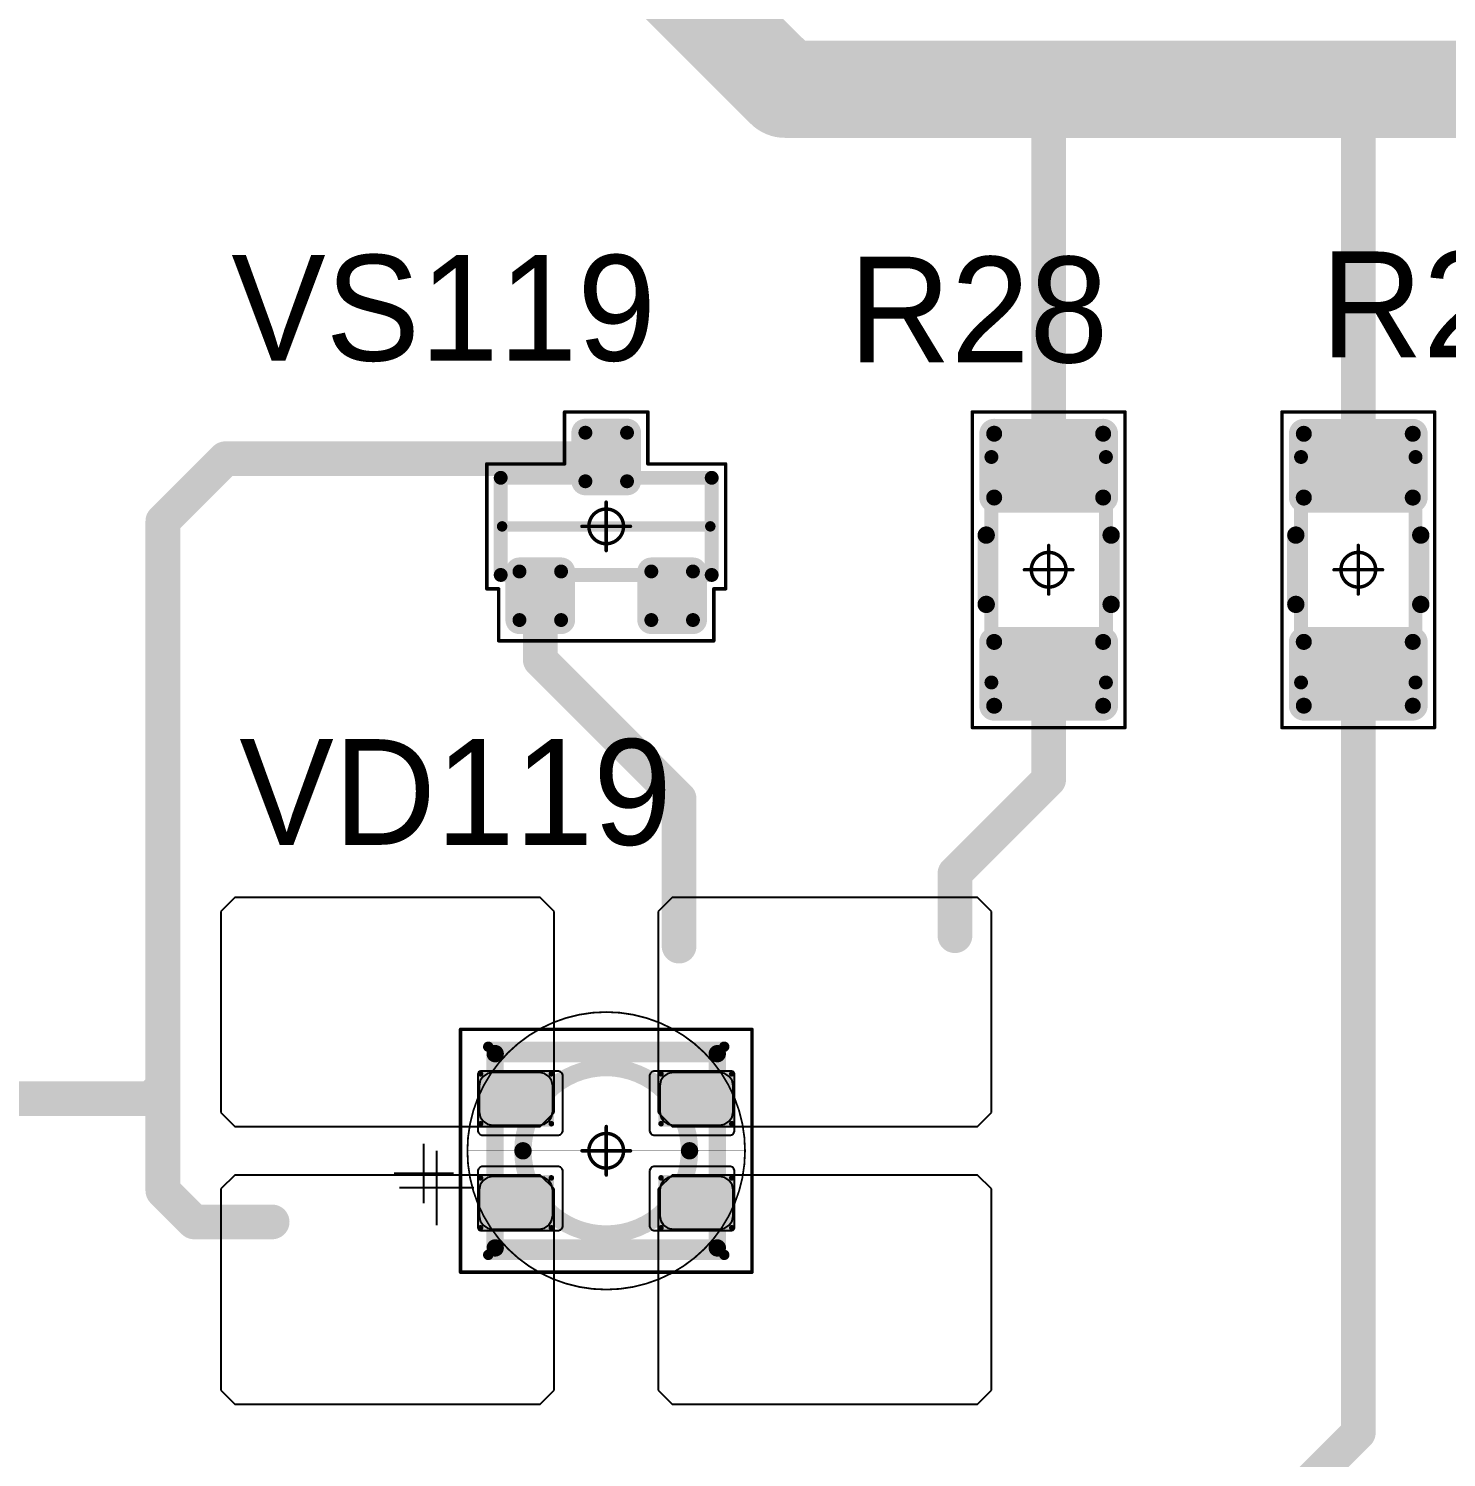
# Model space of a CAD drawing. Header units: millimetres. Extents: x 0 to 400, y 0 to 511.
# Drawn here: x 231.68 to 252.11, y 57.08 to 77.67 of the extents above; entities that cross this region are included whole.
import ezdxf

# ---------------------------------------------------------------- set-up
doc = ezdxf.new("R2010")
doc.units = ezdxf.units.MM
for name, color, linetype in [('Mechanical13', 56, 'Continuous'), ('Mechanical15', 56, 'Continuous'), ('Mechanical2', 216, 'Continuous'), ('TopLayer', 1, 'Continuous'), ('TopOverlay', 2, 'Continuous'), ('TopPaste', 8, 'Continuous'), ('TopSolder', 216, 'Continuous')]:
    doc.layers.add(name, color=color, linetype=linetype)

# ---------------------------------------------------------------- blocks, each defined once
blk = doc.blocks.new('SOT23_478')
at = {"layer": 'Mechanical13', "const_width": 0.2}
for points in [[(-0.7, 1.52), (-0.7, -1.52)], [(-0.7, 1.52), (0.7, 1.52)], [(0.7, 1.52), (0.7, -1.52)], [(-0.7, -1.52), (0.7, -1.52)]]:
    blk.add_lwpolyline(points, dxfattribs=at)
at = {"layer": 'Mechanical13', "const_width": 0.1}
for points in [[(-0.75, 1.52, 1), (-0.65, 1.52, 1)], [(-0.75, 1.52, 1), (-0.65, 1.52, 1)], [(0.65, 1.52, 1), (0.75, 1.52, 1)], [(0.65, 1.52, 1), (0.75, 1.52, 1)], [(-0.75, -1.52, 1), (-0.65, -1.52, 1)], [(-0.75, -1.52, 1), (-0.65, -1.52, 1)], [(0.65, -1.52, 1), (0.75, -1.52, 1)], [(0.65, -1.52, 1), (0.75, -1.52, 1)]]:
    blk.add_lwpolyline(points, format="xyb", close=True, dxfattribs=at)
at = {"layer": 'Mechanical15', "const_width": 0.05}
for points in [[(-0.9, 1.72), (0.9, 1.72)], [(-0.9, 1.72), (-0.9, 1.55)], [(0.9, 1.72), (0.9, 0.6)], [(-1.65, 1.55), (-0.9, 1.55)], [(-1.65, 1.55), (-1.65, -1.55)], [(0.9, 0.6), (1.65, 0.6)], [(1.65, 0.6), (1.65, -0.6)], [(0, 0.35), (0, -0.35)], [(-0.35, 0), (0.35, 0)], [(0.9, -0.6), (0.9, -1.72)], [(0.9, -0.6), (1.65, -0.6)], [(-1.65, -1.55), (-0.9, -1.55)], [(-0.9, -1.55), (-0.9, -1.72)], [(-0.9, -1.72), (0.9, -1.72)]]:
    blk.add_lwpolyline(points, dxfattribs=at)
at = {"layer": 'Mechanical15'}
for points, const_width in [([(-0.913, 1.72, 1), (-0.888, 1.72, 1)], 0.025), ([(-0.913, 1.72, 1), (-0.888, 1.72, 1)], 0.025), ([(0.888, 1.72, 1), (0.913, 1.72, 1)], 0.025), ([(0.888, 1.72, 1), (0.913, 1.72, 1)], 0.025), ([(-1.662, 1.55, 1), (-1.637, 1.55, 1)], 0.025), ([(-1.662, 1.55, 1), (-1.637, 1.55, 1)], 0.025), ([(-0.913, 1.55, 1), (-0.888, 1.55, 1)], 0.025), ([(-0.913, 1.55, 1), (-0.888, 1.55, 1)], 0.025), ([(0.888, 0.6, 1), (0.913, 0.6, 1)], 0.025), ([(0.888, 0.6, 1), (0.913, 0.6, 1)], 0.025), ([(1.637, 0.6, 1), (1.662, 0.6, 1)], 0.025), ([(1.637, 0.6, 1), (1.662, 0.6, 1)], 0.025), ([(0.25, 0, 1), (-0.25, 0, 1)], 0.05), ([(-0.012, 0.35, 1), (0.012, 0.35, 1)], 0.025), ([(-0.362, 0, 1), (-0.337, 0, 1)], 0.025), ([(-0.262, 0, 1), (-0.238, 0, 1)], 0.025), ([(0.238, 0, 1), (0.262, 0, 1)], 0.025), ([(0.337, 0, 1), (0.362, 0, 1)], 0.025), ([(-0.012, -0.35, 1), (0.012, -0.35, 1)], 0.025), ([(0.888, -0.6, 1), (0.913, -0.6, 1)], 0.025), ([(0.888, -0.6, 1), (0.913, -0.6, 1)], 0.025), ([(1.637, -0.6, 1), (1.662, -0.6, 1)], 0.025), ([(1.637, -0.6, 1), (1.662, -0.6, 1)], 0.025), ([(-1.662, -1.55, 1), (-1.637, -1.55, 1)], 0.025), ([(-1.662, -1.55, 1), (-1.637, -1.55, 1)], 0.025), ([(-0.913, -1.55, 1), (-0.888, -1.55, 1)], 0.025), ([(-0.913, -1.55, 1), (-0.888, -1.55, 1)], 0.025), ([(-0.913, -1.72, 1), (-0.888, -1.72, 1)], 0.025), ([(-0.913, -1.72, 1), (-0.888, -1.72, 1)], 0.025), ([(0.888, -1.72, 1), (0.913, -1.72, 1)], 0.025), ([(0.888, -1.72, 1), (0.913, -1.72, 1)], 0.025)]:
    blk.add_lwpolyline(points, format="xyb", close=True, dxfattribs=dict(at, const_width=const_width))
at = {"layer": 'TopLayer', "const_width": 0.1}
for points in [[(-1.4, 1.25, 1), (-1.3, 1.25, 1)], [(-0.7, 1.25, 1), (-0.6, 1.25, 1)], [(-1.4, 0.65, 1), (-1.3, 0.65, 1)], [(-0.7, 0.65, 1), (-0.6, 0.65, 1)], [(0.6, 0.3, 1), (0.7, 0.3, 1)], [(1.3, 0.3, 1), (1.4, 0.3, 1)], [(0.6, -0.3, 1), (0.7, -0.3, 1)], [(1.3, -0.3, 1), (1.4, -0.3, 1)], [(-1.4, -0.65, 1), (-1.3, -0.65, 1)], [(-0.7, -0.65, 1), (-0.6, -0.65, 1)], [(-1.4, -1.25, 1), (-1.3, -1.25, 1)], [(-0.7, -1.25, 1), (-0.6, -1.25, 1)]]:
    blk.add_lwpolyline(points, format="xyb", close=True, dxfattribs=at)
at = {"layer": 'TopLayer'}
for points in [[(-1.45, 1.25), (-1.45, 0.65), (-0.55, 1.25), (-0.55, 0.65)], [(-1.35, 1.35), (-1.35, 0.55), (-0.65, 1.35), (-0.65, 0.55)], [(0.55, 0.3), (0.55, -0.3), (1.45, 0.3), (1.45, -0.3)], [(0.65, 0.4), (0.65, -0.4), (1.35, 0.4), (1.35, -0.4)], [(-1.35, -0.55), (-1.35, -1.35), (-0.65, -0.55), (-0.65, -1.35)], [(-1.45, -0.65), (-1.45, -1.25), (-0.55, -0.65), (-0.55, -1.25)]]:
    blk.add_solid(points, dxfattribs=at)
at = {"layer": 'TopOverlay', "const_width": 0.15}
blk.add_lwpolyline([(0, 1.5), (0, -1.5)], dxfattribs=at)
at = {"layer": 'TopOverlay', "const_width": 0.075}
for points in [[(-0.038, 1.5, 1), (0.038, 1.5, 1)], [(-0.038, -1.5, 1), (0.038, -1.5, 1)]]:
    blk.add_lwpolyline(points, format="xyb", close=True, dxfattribs=at)
at = {"layer": 'TopPaste', "const_width": 0.075}
for points in [[(-1.387, 1.25, 1), (-1.313, 1.25, 1)], [(-0.687, 1.25, 1), (-0.613, 1.25, 1)], [(-1.387, 0.65, 1), (-1.313, 0.65, 1)], [(-0.687, 0.65, 1), (-0.613, 0.65, 1)], [(0.613, 0.3, 1), (0.687, 0.3, 1)], [(1.313, 0.3, 1), (1.387, 0.3, 1)], [(0.613, -0.3, 1), (0.687, -0.3, 1)], [(1.313, -0.3, 1), (1.387, -0.3, 1)], [(-1.387, -0.65, 1), (-1.313, -0.65, 1)], [(-0.687, -0.65, 1), (-0.613, -0.65, 1)], [(-1.387, -1.25, 1), (-1.313, -1.25, 1)], [(-0.687, -1.25, 1), (-0.613, -1.25, 1)]]:
    blk.add_lwpolyline(points, format="xyb", close=True, dxfattribs=at)
at = {"layer": 'TopPaste'}
for points in [[(-1.425, 1.25), (-1.425, 0.65), (-0.575, 1.25), (-0.575, 0.65)], [(-1.35, 1.325), (-1.35, 0.575), (-0.65, 1.325), (-0.65, 0.575)], [(0.575, 0.3), (0.575, -0.3), (1.425, 0.3), (1.425, -0.3)], [(0.65, 0.375), (0.65, -0.375), (1.35, 0.375), (1.35, -0.375)], [(-1.35, -0.575), (-1.35, -1.325), (-0.65, -0.575), (-0.65, -1.325)], [(-1.425, -0.65), (-1.425, -1.25), (-0.575, -0.65), (-0.575, -1.25)]]:
    blk.add_solid(points, dxfattribs=at)
at = {"layer": 'TopSolder', "const_width": 0.202}
for points in [[(-1.451, 1.25, 1), (-1.249, 1.25, 1)], [(-0.751, 1.25, 1), (-0.549, 1.25, 1)], [(-1.451, 0.65, 1), (-1.249, 0.65, 1)], [(-0.751, 0.65, 1), (-0.549, 0.65, 1)], [(0.549, 0.3, 1), (0.751, 0.3, 1)], [(1.249, 0.3, 1), (1.451, 0.3, 1)], [(0.549, -0.3, 1), (0.751, -0.3, 1)], [(1.249, -0.3, 1), (1.451, -0.3, 1)], [(-1.451, -0.65, 1), (-1.249, -0.65, 1)], [(-0.751, -0.65, 1), (-0.549, -0.65, 1)], [(-1.451, -1.25, 1), (-1.249, -1.25, 1)], [(-0.751, -1.25, 1), (-0.549, -1.25, 1)]]:
    blk.add_lwpolyline(points, format="xyb", close=True, dxfattribs=at)
at = {"layer": 'TopSolder'}
for points in [[(-1.35, 1.452), (-1.35, 0.448), (-0.65, 1.452), (-0.65, 0.448)], [(-1.552, 1.25), (-1.552, 0.65), (-0.448, 1.25), (-0.448, 0.65)], [(0.65, 0.502), (0.65, -0.502), (1.35, 0.502), (1.35, -0.502)], [(0.448, 0.3), (0.448, -0.3), (1.552, 0.3), (1.552, -0.3)], [(-1.35, -0.448), (-1.35, -1.452), (-0.65, -0.448), (-0.65, -1.452)], [(-1.552, -0.65), (-1.552, -1.25), (-0.448, -0.65), (-0.448, -1.25)]]:
    blk.add_solid(points, dxfattribs=at)
blk = doc.blocks.new('E65F_682')
at = {"layer": 'Mechanical13'}
for p, q in [((2.441, 1.071), (2.441, 0)), ((1.905, 0.536), (2.976, 0.536))]:
    blk.add_line(p, q, dxfattribs=at)
at = {"layer": 'Mechanical13', "const_width": 0.25}
for points in [[(-1.6, 1.4), (-1.6, -1.4)], [(1.6, 1.4), (-1.6, 1.4)], [(1.6, 1.4), (1.6, -1.4)], [(1.6, -1.4), (-1.6, -1.4)]]:
    blk.add_lwpolyline(points, dxfattribs=at)
at = {"layer": 'Mechanical13'}
for points, const_width in [([(-1.663, 1.4, 1), (-1.538, 1.4, 1)], 0.125), ([(-1.663, 1.4, 1), (-1.538, 1.4, 1)], 0.125), ([(1.537, 1.4, 1), (1.662, 1.4, 1)], 0.125), ([(1.537, 1.4, 1), (1.662, 1.4, 1)], 0.125), ([(1.2, 0, 1), (-1.2, 0, 1)], 0.25), ([(-1.263, 0, 1), (-1.138, 0, 1)], 0.125), ([(1.137, 0, 1), (1.262, 0, 1)], 0.125), ([(-1.663, -1.4, 1), (-1.538, -1.4, 1)], 0.125), ([(-1.663, -1.4, 1), (-1.538, -1.4, 1)], 0.125), ([(1.537, -1.4, 1), (1.662, -1.4, 1)], 0.125), ([(1.537, -1.4, 1), (1.662, -1.4, 1)], 0.125)]:
    blk.add_lwpolyline(points, format="xyb", close=True, dxfattribs=dict(at, const_width=const_width))
at = {"layer": 'Mechanical15', "const_width": 0.05}
for points in [[(2.1, 1.75), (-2.1, 1.75)], [(-2.1, 1.75), (-2.1, -1.75)], [(2.1, -1.75), (2.1, 1.75)], [(0, 0.35), (0, -0.35)], [(0, 0.35), (0, -0.35)], [(0.35, 0), (-0.35, 0)], [(0.35, 0), (-0.35, 0)], [(2.1, -1.75), (-2.1, -1.75)]]:
    blk.add_lwpolyline(points, dxfattribs=at)
at = {"layer": 'Mechanical15'}
for points, const_width in [([(-2.113, 1.75, 1), (-2.088, 1.75, 1)], 0.025), ([(-2.113, 1.75, 1), (-2.088, 1.75, 1)], 0.025), ([(2.087, 1.75, 1), (2.112, 1.75, 1)], 0.025), ([(2.087, 1.75, 1), (2.112, 1.75, 1)], 0.025), ([(0.25, 0, 1), (-0.25, 0, 1)], 0.05), ([(0.25, 0, 1), (-0.25, 0, 1)], 0.05), ([(-0.013, 0.35, 1), (0.012, 0.35, 1)], 0.025), ([(-0.013, 0.35, 1), (0.012, 0.35, 1)], 0.025), ([(-0.363, 0, 1), (-0.338, 0, 1)], 0.025), ([(-0.363, 0, 1), (-0.338, 0, 1)], 0.025), ([(-0.263, 0, 1), (-0.238, 0, 1)], 0.025), ([(-0.263, 0, 1), (-0.238, 0, 1)], 0.025), ([(0.237, 0, 1), (0.262, 0, 1)], 0.025), ([(0.237, 0, 1), (0.262, 0, 1)], 0.025), ([(0.337, 0, 1), (0.362, 0, 1)], 0.025), ([(0.337, 0, 1), (0.362, 0, 1)], 0.025), ([(-0.013, -0.35, 1), (0.012, -0.35, 1)], 0.025), ([(-0.013, -0.35, 1), (0.012, -0.35, 1)], 0.025), ([(-2.113, -1.75, 1), (-2.088, -1.75, 1)], 0.025), ([(-2.113, -1.75, 1), (-2.088, -1.75, 1)], 0.025), ([(2.087, -1.75, 1), (2.112, -1.75, 1)], 0.025), ([(2.087, -1.75, 1), (2.112, -1.75, 1)], 0.025)]:
    blk.add_lwpolyline(points, format="xyb", close=True, dxfattribs=dict(at, const_width=const_width))
at = {"layer": 'TopLayer'}
for p, q in [((-5.35, 3.65), (-5.55, 3.45)), ((-0.95, 3.65), (-5.35, 3.65)), ((-5.35, 3.65), (-5.35, 3.65)), ((-0.75, 3.45), (-0.95, 3.65)), ((0.95, 3.65), (0.75, 3.45)), ((5.35, 3.65), (0.95, 3.65)), ((0.95, 3.65), (0.95, 3.65)), ((5.55, 3.45), (5.35, 3.65)), ((-5.55, 3.45), (-5.55, 3.45)), ((-5.55, 3.45), (-5.55, 0.55)), ((-0.75, 0.55), (-0.75, 3.45)), ((0.75, 3.45), (0.75, 3.45)), ((0.75, 3.45), (0.75, 0.55)), ((5.55, 0.55), (5.55, 3.45)), ((-5.55, 0.55), (-5.35, 0.35)), ((-0.95, 0.35), (-0.75, 0.55)), ((0.75, 0.55), (0.95, 0.35)), ((5.35, 0.35), (5.55, 0.55)), ((-5.35, 0.35), (-0.95, 0.35)), ((0.95, 0.35), (5.35, 0.35)), ((-5.35, -0.35), (-5.55, -0.55)), ((-0.95, -0.35), (-5.35, -0.35)), ((-5.35, -0.35), (-5.35, -0.35)), ((-0.75, -0.55), (-0.95, -0.35)), ((0.95, -0.35), (0.75, -0.55)), ((5.35, -0.35), (0.95, -0.35)), ((0.95, -0.35), (0.95, -0.35)), ((5.55, -0.55), (5.35, -0.35)), ((-5.55, -0.55), (-5.55, -0.55)), ((-5.55, -0.55), (-5.55, -3.45)), ((-0.75, -3.45), (-0.75, -0.55)), ((0.75, -0.55), (0.75, -0.55)), ((0.75, -0.55), (0.75, -3.45)), ((5.55, -3.45), (5.55, -0.55)), ((-5.55, -3.45), (-5.35, -3.65)), ((-0.95, -3.65), (-0.75, -3.45)), ((0.75, -3.45), (0.95, -3.65)), ((5.35, -3.65), (5.55, -3.45)), ((-5.35, -3.65), (-0.95, -3.65)), ((0.95, -3.65), (5.35, -3.65))]:
    blk.add_line(p, q, dxfattribs=at)
at = {"layer": 'TopLayer', "const_width": 0.04}
for points in [[(-1.83, 1.11, 1), (-1.79, 1.11, 1)], [(-0.81, 1.11, 1), (-0.77, 1.11, 1)], [(0.77, 1.11, 1), (0.81, 1.11, 1)], [(1.79, 1.11, 1), (1.83, 1.11, 1)], [(-1.83, 0.39, 1), (-1.79, 0.39, 1)], [(-0.81, 0.39, 1), (-0.77, 0.39, 1)], [(0.77, 0.39, 1), (0.81, 0.39, 1)], [(1.79, 0.39, 1), (1.83, 0.39, 1)], [(-1.83, -0.39, 1), (-1.79, -0.39, 1)], [(-0.81, -0.39, 1), (-0.77, -0.39, 1)], [(0.77, -0.39, 1), (0.81, -0.39, 1)], [(1.79, -0.39, 1), (1.83, -0.39, 1)], [(-1.83, -1.11, 1), (-1.79, -1.11, 1)], [(-0.81, -1.11, 1), (-0.77, -1.11, 1)], [(0.77, -1.11, 1), (0.81, -1.11, 1)], [(1.79, -1.11, 1), (1.83, -1.11, 1)]]:
    blk.add_lwpolyline(points, format="xyb", close=True, dxfattribs=at)
at = {"layer": 'TopLayer'}
for points in [[(-1.85, 1.11), (-1.85, 0.39), (-0.75, 1.11), (-0.75, 0.39)], [(-1.81, 1.15), (-1.81, 0.35), (-0.79, 1.15), (-0.79, 0.35)], [(0.75, 1.11), (0.75, 0.39), (1.85, 1.11), (1.85, 0.39)], [(0.79, 1.15), (0.79, 0.35), (1.81, 1.15), (1.81, 0.35)], [(-1.85, -0.39), (-1.85, -1.11), (-0.75, -0.39), (-0.75, -1.11)], [(-1.81, -0.35), (-1.81, -1.15), (-0.79, -0.35), (-0.79, -1.15)], [(0.75, -0.39), (0.75, -1.11), (1.85, -0.39), (1.85, -1.11)], [(0.79, -0.35), (0.79, -1.15), (1.81, -0.35), (1.81, -1.15)]]:
    blk.add_solid(points, dxfattribs=at)
at = {"layer": 'TopOverlay'}
for p, q in [((2.628, 0.757), (2.628, -0.1)), ((2.2, 0.328), (3.057, 0.328))]:
    blk.add_line(p, q, dxfattribs=at)
at = {"layer": 'TopOverlay', "const_width": 0.15}
for points in [[(1.7, 1.5), (-1.7, 1.5)], [(1.7, -1.5), (-1.7, -1.5)]]:
    blk.add_lwpolyline(points, dxfattribs=at)
at = {"layer": 'TopOverlay', "const_width": 0.075}
for points in [[(-1.738, 1.5, 1), (-1.663, 1.5, 1)], [(1.662, 1.5, 1), (1.737, 1.5, 1)], [(-1.738, -1.5, 1), (-1.663, -1.5, 1)], [(1.662, -1.5, 1), (1.737, -1.5, 1)]]:
    blk.add_lwpolyline(points, format="xyb", close=True, dxfattribs=at)
at = {"layer": 'TopPaste'}
for p, q in [((-1.773, 1.073), (-1.814, 1.011)), ((-1.711, 1.114), (-1.773, 1.073)), ((-1.638, 1.129), (-1.711, 1.114)), ((-0.963, 1.129), (-1.638, 1.129)), ((-0.889, 1.114), (-0.963, 1.129)), ((-0.827, 1.073), (-0.889, 1.114)), ((-0.786, 1.011), (-0.827, 1.073)), ((0.827, 1.073), (0.786, 1.011)), ((0.889, 1.114), (0.827, 1.073)), ((0.962, 1.129), (0.889, 1.114)), ((1.637, 1.129), (0.962, 1.129)), ((1.711, 1.114), (1.637, 1.129)), ((1.773, 1.073), (1.711, 1.114)), ((1.814, 1.011), (1.773, 1.073)), ((-1.814, 1.011), (-1.829, 0.938)), ((-1.829, 0.938), (-1.829, 0.563)), ((-0.771, 0.938), (-0.786, 1.011)), ((-0.771, 0.563), (-0.771, 0.938)), ((0.786, 1.011), (0.771, 0.938)), ((0.771, 0.938), (0.771, 0.563)), ((1.829, 0.938), (1.814, 1.011)), ((1.829, 0.563), (1.829, 0.938)), ((-1.829, 0.563), (-1.814, 0.489)), ((-1.814, 0.489), (-1.773, 0.427)), ((-1.773, 0.427), (-1.711, 0.386)), ((-0.889, 0.386), (-0.827, 0.427)), ((-0.827, 0.427), (-0.786, 0.489)), ((-0.786, 0.489), (-0.771, 0.563)), ((0.771, 0.563), (0.786, 0.489)), ((0.786, 0.489), (0.827, 0.427)), ((0.827, 0.427), (0.889, 0.386)), ((1.711, 0.386), (1.773, 0.427)), ((1.773, 0.427), (1.814, 0.489)), ((1.814, 0.489), (1.829, 0.563)), ((-1.711, 0.386), (-1.638, 0.371)), ((-1.638, 0.371), (-0.963, 0.371)), ((-0.963, 0.371), (-0.889, 0.386)), ((0.889, 0.386), (0.962, 0.371)), ((0.962, 0.371), (1.637, 0.371)), ((1.637, 0.371), (1.711, 0.386)), ((-1.711, -0.386), (-1.773, -0.427)), ((-1.638, -0.371), (-1.711, -0.386)), ((-0.963, -0.371), (-1.638, -0.371)), ((-0.889, -0.386), (-0.963, -0.371)), ((-0.827, -0.427), (-0.889, -0.386)), ((0.889, -0.386), (0.827, -0.427)), ((0.962, -0.371), (0.889, -0.386)), ((1.637, -0.371), (0.962, -0.371)), ((1.711, -0.386), (1.637, -0.371)), ((1.773, -0.427), (1.711, -0.386)), ((-1.814, -0.489), (-1.829, -0.563)), ((-1.829, -0.563), (-1.829, -0.938)), ((-1.773, -0.427), (-1.814, -0.489)), ((-0.786, -0.489), (-0.827, -0.427)), ((-0.771, -0.563), (-0.786, -0.489)), ((-0.771, -0.938), (-0.771, -0.563)), ((0.786, -0.489), (0.771, -0.563)), ((0.771, -0.563), (0.771, -0.938)), ((0.827, -0.427), (0.786, -0.489)), ((1.814, -0.489), (1.773, -0.427)), ((1.829, -0.563), (1.814, -0.489)), ((1.829, -0.938), (1.829, -0.563)), ((-1.829, -0.938), (-1.814, -1.011)), ((-1.814, -1.011), (-1.773, -1.073)), ((-0.827, -1.073), (-0.786, -1.011)), ((-0.786, -1.011), (-0.771, -0.938)), ((0.771, -0.938), (0.786, -1.011)), ((0.786, -1.011), (0.827, -1.073)), ((1.773, -1.073), (1.814, -1.011)), ((1.814, -1.011), (1.829, -0.938)), ((-1.773, -1.073), (-1.711, -1.114)), ((-1.711, -1.114), (-1.638, -1.129)), ((-1.638, -1.129), (-0.963, -1.129)), ((-0.963, -1.129), (-0.889, -1.114)), ((-0.889, -1.114), (-0.827, -1.073)), ((0.827, -1.073), (0.889, -1.114)), ((0.889, -1.114), (0.962, -1.129)), ((0.962, -1.129), (1.637, -1.129)), ((1.637, -1.129), (1.711, -1.114)), ((1.711, -1.114), (1.773, -1.073))]:
    blk.add_line(p, q, dxfattribs=at)
at = {"layer": 'TopSolder'}
for p, q in [((-1.842, 1.129), (-1.85, 1.111)), ((-1.85, 1.111), (-1.85, 1.101)), ((-1.85, 1.101), (-1.85, 1.101)), ((-1.85, 1.101), (-1.85, 0.301)), ((-1.828, 1.143), (-1.842, 1.129)), ((-1.81, 1.151), (-1.828, 1.143)), ((-1.8, 1.151), (-1.81, 1.151)), ((-0.7, 1.151), (-1.8, 1.151)), ((-0.685, 1.151), (-0.7, 1.151)), ((-0.7, 1.151), (-0.7, 1.151)), ((-0.658, 1.139), (-0.685, 1.151)), ((-0.636, 1.118), (-0.658, 1.139)), ((-0.625, 1.09), (-0.636, 1.118)), ((-0.625, 1.076), (-0.625, 1.09)), ((-0.625, 0.301), (-0.625, 1.076)), ((0.636, 1.118), (0.625, 1.09)), ((0.625, 1.09), (0.625, 1.076)), ((0.625, 1.076), (0.625, 1.076)), ((0.625, 1.076), (0.625, 0.301)), ((0.657, 1.139), (0.636, 1.118)), ((0.685, 1.151), (0.657, 1.139)), ((0.7, 1.151), (0.685, 1.151)), ((1.8, 1.151), (0.7, 1.151)), ((1.81, 1.151), (1.8, 1.151)), ((1.8, 1.151), (1.8, 1.151)), ((1.828, 1.143), (1.81, 1.151)), ((1.842, 1.129), (1.828, 1.143)), ((1.85, 1.111), (1.842, 1.129)), ((1.85, 1.101), (1.85, 1.111)), ((1.85, 0.301), (1.85, 1.101)), ((-1.85, 0.301), (-1.85, 0.286)), ((-1.85, 0.286), (-1.839, 0.258)), ((-1.839, 0.258), (-1.818, 0.237)), ((-1.818, 0.237), (-1.79, 0.226)), ((-1.79, 0.226), (-1.775, 0.226)), ((-1.775, 0.226), (-1.775, 0.226)), ((-1.775, 0.226), (-0.7, 0.226)), ((-0.7, 0.226), (-0.685, 0.226)), ((-0.685, 0.226), (-0.658, 0.237)), ((-0.658, 0.237), (-0.636, 0.258)), ((-0.636, 0.258), (-0.625, 0.286)), ((-0.625, 0.286), (-0.625, 0.301)), ((-0.625, 0.301), (-0.625, 0.301)), ((0.625, 0.301), (0.625, 0.286)), ((0.625, 0.286), (0.636, 0.258)), ((0.636, 0.258), (0.657, 0.237)), ((0.657, 0.237), (0.685, 0.226)), ((0.685, 0.226), (0.7, 0.226)), ((0.7, 0.226), (0.7, 0.226)), ((0.7, 0.226), (1.775, 0.226)), ((1.775, 0.226), (1.79, 0.226)), ((1.79, 0.226), (1.817, 0.237)), ((1.817, 0.237), (1.839, 0.258)), ((1.839, 0.258), (1.85, 0.286)), ((1.85, 0.286), (1.85, 0.301)), ((1.85, 0.301), (1.85, 0.301)), ((-1.839, -0.257), (-1.85, -0.285)), ((-1.85, -0.285), (-1.85, -0.299)), ((-1.85, -0.299), (-1.85, -0.299)), ((-1.85, -0.299), (-1.85, -1.099)), ((-1.818, -0.236), (-1.839, -0.257)), ((-1.79, -0.224), (-1.818, -0.236)), ((-1.775, -0.224), (-1.79, -0.224)), ((-0.7, -0.224), (-1.775, -0.224)), ((-0.685, -0.224), (-0.7, -0.224)), ((-0.7, -0.224), (-0.7, -0.224)), ((-0.658, -0.236), (-0.685, -0.224)), ((-0.636, -0.257), (-0.658, -0.236)), ((-0.625, -0.285), (-0.636, -0.257)), ((-0.625, -0.299), (-0.625, -0.285)), ((-0.625, -1.074), (-0.625, -0.299)), ((0.636, -0.257), (0.625, -0.285)), ((0.625, -0.285), (0.625, -0.299)), ((0.625, -0.299), (0.625, -0.299)), ((0.625, -0.299), (0.625, -1.074)), ((0.657, -0.236), (0.636, -0.257)), ((0.685, -0.224), (0.657, -0.236)), ((0.7, -0.224), (0.685, -0.224)), ((1.775, -0.224), (0.7, -0.224)), ((1.79, -0.224), (1.775, -0.224)), ((1.775, -0.224), (1.775, -0.224)), ((1.817, -0.236), (1.79, -0.224)), ((1.839, -0.257), (1.817, -0.236)), ((1.85, -0.285), (1.839, -0.257)), ((1.85, -0.299), (1.85, -0.285)), ((1.85, -1.099), (1.85, -0.299)), ((-1.85, -1.099), (-1.85, -1.109)), ((-1.85, -1.109), (-1.842, -1.128)), ((-1.842, -1.128), (-1.828, -1.142)), ((-1.828, -1.142), (-1.81, -1.149)), ((-1.81, -1.149), (-1.8, -1.149)), ((-1.8, -1.149), (-0.7, -1.149)), ((-1.8, -1.149), (-1.8, -1.149)), ((-0.7, -1.149), (-0.685, -1.149)), ((-0.685, -1.149), (-0.658, -1.138)), ((-0.658, -1.138), (-0.636, -1.117)), ((-0.636, -1.117), (-0.625, -1.089)), ((-0.625, -1.089), (-0.625, -1.074)), ((-0.625, -1.074), (-0.625, -1.074)), ((0.625, -1.074), (0.625, -1.089)), ((0.625, -1.089), (0.636, -1.117)), ((0.636, -1.117), (0.657, -1.138)), ((0.657, -1.138), (0.685, -1.149)), ((0.685, -1.149), (0.7, -1.149)), ((0.7, -1.149), (1.8, -1.149)), ((0.7, -1.149), (0.7, -1.149)), ((1.8, -1.149), (1.81, -1.149)), ((1.81, -1.149), (1.828, -1.142)), ((1.828, -1.142), (1.842, -1.128)), ((1.842, -1.128), (1.85, -1.109)), ((1.85, -1.109), (1.85, -1.099)), ((1.85, -1.099), (1.85, -1.099))]:
    blk.add_line(p, q, dxfattribs=at)
blk = doc.blocks.new('RC1206S_817')
at = {"layer": 'Mechanical13', "const_width": 0.2}
for points in [[(-1.625, 0.825), (1.625, 0.825)], [(-1.625, 0.825), (-1.625, -0.825)], [(1.625, 0.825), (1.625, -0.825)], [(-1.625, -0.825), (1.625, -0.825)]]:
    blk.add_lwpolyline(points, dxfattribs=at)
at = {"layer": 'Mechanical13', "const_width": 0.1}
for points in [[(-1.675, 0.825, 1), (-1.575, 0.825, 1)], [(-1.675, 0.825, 1), (-1.575, 0.825, 1)], [(1.575, 0.825, 1), (1.675, 0.825, 1)], [(1.575, 0.825, 1), (1.675, 0.825, 1)], [(-1.675, -0.825, 1), (-1.575, -0.825, 1)], [(-1.675, -0.825, 1), (-1.575, -0.825, 1)], [(1.575, -0.825, 1), (1.675, -0.825, 1)], [(1.575, -0.825, 1), (1.675, -0.825, 1)]]:
    blk.add_lwpolyline(points, format="xyb", close=True, dxfattribs=at)
at = {"layer": 'Mechanical15', "const_width": 0.05}
for points in [[(-2.275, 1.1), (2.275, 1.1)], [(-2.275, 1.1), (-2.275, -1.1)], [(2.275, 1.1), (2.275, -1.1)], [(0, 0.35), (0, -0.35)], [(-0.35, 0), (0.35, 0)], [(-2.275, -1.1), (2.275, -1.1)]]:
    blk.add_lwpolyline(points, dxfattribs=at)
at = {"layer": 'Mechanical15'}
for points, const_width in [([(-2.287, 1.1, 1), (-2.262, 1.1, 1)], 0.025), ([(-2.287, 1.1, 1), (-2.262, 1.1, 1)], 0.025), ([(2.262, 1.1, 1), (2.287, 1.1, 1)], 0.025), ([(2.262, 1.1, 1), (2.287, 1.1, 1)], 0.025), ([(0.25, 0, 1), (-0.25, 0, 1)], 0.05), ([(-0.012, 0.35, 1), (0.012, 0.35, 1)], 0.025), ([(-0.362, 0, 1), (-0.337, 0, 1)], 0.025), ([(-0.262, 0, 1), (-0.238, 0, 1)], 0.025), ([(0.238, 0, 1), (0.262, 0, 1)], 0.025), ([(0.338, 0, 1), (0.363, 0, 1)], 0.025), ([(-0.012, -0.35, 1), (0.012, -0.35, 1)], 0.025), ([(-2.287, -1.1, 1), (-2.262, -1.1, 1)], 0.025), ([(-2.287, -1.1, 1), (-2.262, -1.1, 1)], 0.025), ([(2.262, -1.1, 1), (2.287, -1.1, 1)], 0.025), ([(2.262, -1.1, 1), (2.287, -1.1, 1)], 0.025)]:
    blk.add_lwpolyline(points, format="xyb", close=True, dxfattribs=dict(at, const_width=const_width))
at = {"layer": 'TopLayer', "const_width": 0.115}
for points in [[(-2.017, 0.785, 1), (-1.902, 0.785, 1)], [(-1.098, 0.785, 1), (-0.982, 0.785, 1)], [(0.982, 0.785, 1), (1.098, 0.785, 1)], [(1.902, 0.785, 1), (2.017, 0.785, 1)], [(-2.017, -0.785, 1), (-1.902, -0.785, 1)], [(-1.098, -0.785, 1), (-0.982, -0.785, 1)], [(0.982, -0.785, 1), (1.098, -0.785, 1)], [(1.902, -0.785, 1), (2.017, -0.785, 1)]]:
    blk.add_lwpolyline(points, format="xyb", close=True, dxfattribs=at)
at = {"layer": 'TopLayer'}
for points in [[(-1.96, -0.9), (-1.04, -0.9), (-1.96, 0.9), (-1.04, 0.9)], [(1.04, -0.9), (1.96, -0.9), (1.04, 0.9), (1.96, 0.9)], [(-2.075, -0.785), (-0.925, -0.785), (-2.075, 0.785), (-0.925, 0.785)], [(0.925, -0.785), (2.075, -0.785), (0.925, 0.785), (2.075, 0.785)]]:
    blk.add_solid(points, dxfattribs=at)
at = {"layer": 'TopOverlay', "const_width": 0.25}
for points in [[(-0.5, 0.9), (0.5, 0.9)], [(-0.5, -0.9), (0.5, -0.9)]]:
    blk.add_lwpolyline(points, dxfattribs=at)
at = {"layer": 'TopOverlay', "const_width": 0.125}
for points in [[(-0.562, 0.9, 1), (-0.437, 0.9, 1)], [(0.437, 0.9, 1), (0.562, 0.9, 1)], [(-0.562, -0.9, 1), (-0.437, -0.9, 1)], [(0.437, -0.9, 1), (0.562, -0.9, 1)]]:
    blk.add_lwpolyline(points, format="xyb", close=True, dxfattribs=at)
at = {"layer": 'TopPaste', "const_width": 0.09}
for points in [[(-2.005, 0.785, 1), (-1.915, 0.785, 1)], [(-1.085, 0.785, 1), (-0.995, 0.785, 1)], [(0.995, 0.785, 1), (1.085, 0.785, 1)], [(1.915, 0.785, 1), (2.005, 0.785, 1)], [(-2.005, -0.785, 1), (-1.915, -0.785, 1)], [(-1.085, -0.785, 1), (-0.995, -0.785, 1)], [(0.995, -0.785, 1), (1.085, -0.785, 1)], [(1.915, -0.785, 1), (2.005, -0.785, 1)]]:
    blk.add_lwpolyline(points, format="xyb", close=True, dxfattribs=at)
at = {"layer": 'TopPaste'}
for points in [[(-1.96, -0.875), (-1.04, -0.875), (-1.96, 0.875), (-1.04, 0.875)], [(1.04, -0.875), (1.96, -0.875), (1.04, 0.875), (1.96, 0.875)], [(-2.05, -0.785), (-0.95, -0.785), (-2.05, 0.785), (-0.95, 0.785)], [(0.95, -0.785), (2.05, -0.785), (0.95, 0.785), (2.05, 0.785)]]:
    blk.add_solid(points, dxfattribs=at)
at = {"layer": 'TopSolder', "const_width": 0.215}
for points in [[(-2.067, 0.785, 1), (-1.852, 0.785, 1)], [(-1.148, 0.785, 1), (-0.933, 0.785, 1)], [(0.933, 0.785, 1), (1.148, 0.785, 1)], [(1.852, 0.785, 1), (2.067, 0.785, 1)], [(-2.067, -0.785, 1), (-1.852, -0.785, 1)], [(-1.148, -0.785, 1), (-0.933, -0.785, 1)], [(0.933, -0.785, 1), (1.148, -0.785, 1)], [(1.852, -0.785, 1), (2.067, -0.785, 1)]]:
    blk.add_lwpolyline(points, format="xyb", close=True, dxfattribs=at)
at = {"layer": 'TopSolder'}
for points in [[(-1.96, -1), (-1.04, -1), (-1.96, 1), (-1.04, 1)], [(1.04, -1), (1.96, -1), (1.04, 1), (1.96, 1)], [(-2.175, -0.785), (-0.825, -0.785), (-2.175, 0.785), (-0.825, 0.785)], [(0.825, -0.785), (2.175, -0.785), (0.825, 0.785), (2.175, 0.785)]]:
    blk.add_solid(points, dxfattribs=at)
blk = doc.blocks.new('RC1206S_818')
at = {"layer": 'Mechanical13', "const_width": 0.2}
for points in [[(-1.625, 0.825), (1.625, 0.825)], [(-1.625, 0.825), (-1.625, -0.825)], [(1.625, 0.825), (1.625, -0.825)], [(-1.625, -0.825), (1.625, -0.825)]]:
    blk.add_lwpolyline(points, dxfattribs=at)
at = {"layer": 'Mechanical13', "const_width": 0.1}
for points in [[(-1.675, 0.825, 1), (-1.575, 0.825, 1)], [(-1.675, 0.825, 1), (-1.575, 0.825, 1)], [(1.575, 0.825, 1), (1.675, 0.825, 1)], [(1.575, 0.825, 1), (1.675, 0.825, 1)], [(-1.675, -0.825, 1), (-1.575, -0.825, 1)], [(-1.675, -0.825, 1), (-1.575, -0.825, 1)], [(1.575, -0.825, 1), (1.675, -0.825, 1)], [(1.575, -0.825, 1), (1.675, -0.825, 1)]]:
    blk.add_lwpolyline(points, format="xyb", close=True, dxfattribs=at)
at = {"layer": 'Mechanical15', "const_width": 0.05}
for points in [[(-2.275, 1.1), (2.275, 1.1)], [(-2.275, 1.1), (-2.275, -1.1)], [(2.275, 1.1), (2.275, -1.1)], [(0, 0.35), (0, -0.35)], [(0.35, 0), (-0.35, 0)], [(-2.275, -1.1), (2.275, -1.1)]]:
    blk.add_lwpolyline(points, dxfattribs=at)
at = {"layer": 'Mechanical15'}
for points, const_width in [([(-2.287, 1.1, 1), (-2.262, 1.1, 1)], 0.025), ([(-2.287, 1.1, 1), (-2.262, 1.1, 1)], 0.025), ([(2.262, 1.1, 1), (2.287, 1.1, 1)], 0.025), ([(2.262, 1.1, 1), (2.287, 1.1, 1)], 0.025), ([(0.25, 0, 1), (-0.25, 0, 1)], 0.05), ([(-0.012, 0.35, 1), (0.012, 0.35, 1)], 0.025), ([(-0.362, 0, 1), (-0.337, 0, 1)], 0.025), ([(-0.262, 0, 1), (-0.238, 0, 1)], 0.025), ([(0.238, 0, 1), (0.262, 0, 1)], 0.025), ([(0.337, 0, 1), (0.362, 0, 1)], 0.025), ([(-0.012, -0.35, 1), (0.012, -0.35, 1)], 0.025), ([(-2.287, -1.1, 1), (-2.262, -1.1, 1)], 0.025), ([(-2.287, -1.1, 1), (-2.262, -1.1, 1)], 0.025), ([(2.262, -1.1, 1), (2.287, -1.1, 1)], 0.025), ([(2.262, -1.1, 1), (2.287, -1.1, 1)], 0.025)]:
    blk.add_lwpolyline(points, format="xyb", close=True, dxfattribs=dict(at, const_width=const_width))
at = {"layer": 'TopLayer', "const_width": 0.115}
for points in [[(-2.018, 0.785, 1), (-1.903, 0.785, 1)], [(-1.098, 0.785, 1), (-0.983, 0.785, 1)], [(0.983, 0.785, 1), (1.098, 0.785, 1)], [(1.903, 0.785, 1), (2.018, 0.785, 1)], [(-2.018, -0.785, 1), (-1.903, -0.785, 1)], [(-1.098, -0.785, 1), (-0.983, -0.785, 1)], [(0.983, -0.785, 1), (1.098, -0.785, 1)], [(1.903, -0.785, 1), (2.018, -0.785, 1)]]:
    blk.add_lwpolyline(points, format="xyb", close=True, dxfattribs=at)
at = {"layer": 'TopLayer'}
for points in [[(-1.96, -0.9), (-1.04, -0.9), (-1.96, 0.9), (-1.04, 0.9)], [(1.04, -0.9), (1.96, -0.9), (1.04, 0.9), (1.96, 0.9)], [(-2.075, -0.785), (-0.925, -0.785), (-2.075, 0.785), (-0.925, 0.785)], [(0.925, -0.785), (2.075, -0.785), (0.925, 0.785), (2.075, 0.785)]]:
    blk.add_solid(points, dxfattribs=at)
at = {"layer": 'TopOverlay', "const_width": 0.25}
for points in [[(-0.5, 0.9), (0.5, 0.9)], [(-0.5, -0.9), (0.5, -0.9)]]:
    blk.add_lwpolyline(points, dxfattribs=at)
at = {"layer": 'TopOverlay', "const_width": 0.125}
for points in [[(-0.562, 0.9, 1), (-0.437, 0.9, 1)], [(0.437, 0.9, 1), (0.562, 0.9, 1)], [(-0.562, -0.9, 1), (-0.437, -0.9, 1)], [(0.437, -0.9, 1), (0.562, -0.9, 1)]]:
    blk.add_lwpolyline(points, format="xyb", close=True, dxfattribs=at)
at = {"layer": 'TopPaste', "const_width": 0.09}
for points in [[(-2.005, 0.785, 1), (-1.915, 0.785, 1)], [(-1.085, 0.785, 1), (-0.995, 0.785, 1)], [(0.995, 0.785, 1), (1.085, 0.785, 1)], [(1.915, 0.785, 1), (2.005, 0.785, 1)], [(-2.005, -0.785, 1), (-1.915, -0.785, 1)], [(-1.085, -0.785, 1), (-0.995, -0.785, 1)], [(0.995, -0.785, 1), (1.085, -0.785, 1)], [(1.915, -0.785, 1), (2.005, -0.785, 1)]]:
    blk.add_lwpolyline(points, format="xyb", close=True, dxfattribs=at)
at = {"layer": 'TopPaste'}
for points in [[(-1.96, -0.875), (-1.04, -0.875), (-1.96, 0.875), (-1.04, 0.875)], [(1.04, -0.875), (1.96, -0.875), (1.04, 0.875), (1.96, 0.875)], [(-2.05, -0.785), (-0.95, -0.785), (-2.05, 0.785), (-0.95, 0.785)], [(0.95, -0.785), (2.05, -0.785), (0.95, 0.785), (2.05, 0.785)]]:
    blk.add_solid(points, dxfattribs=at)
at = {"layer": 'TopSolder', "const_width": 0.215}
for points in [[(-2.068, 0.785, 1), (-1.853, 0.785, 1)], [(-1.148, 0.785, 1), (-0.933, 0.785, 1)], [(0.933, 0.785, 1), (1.148, 0.785, 1)], [(1.853, 0.785, 1), (2.068, 0.785, 1)], [(-2.068, -0.785, 1), (-1.853, -0.785, 1)], [(-1.148, -0.785, 1), (-0.933, -0.785, 1)], [(0.933, -0.785, 1), (1.148, -0.785, 1)], [(1.853, -0.785, 1), (2.068, -0.785, 1)]]:
    blk.add_lwpolyline(points, format="xyb", close=True, dxfattribs=at)
at = {"layer": 'TopSolder'}
for points in [[(-1.96, -1), (-1.04, -1), (-1.96, 1), (-1.04, 1)], [(1.04, -1), (1.96, -1), (1.04, 1), (1.96, 1)], [(-2.175, -0.785), (-0.825, -0.785), (-2.175, 0.785), (-0.825, 0.785)], [(0.825, -0.785), (2.175, -0.785), (0.825, 0.785), (2.175, 0.785)]]:
    blk.add_solid(points, dxfattribs=at)

msp = doc.modelspace()

# ---------------------------------------------------------------- linework, layer by layer
at = {"layer": 'Mechanical2'}
for points, const_width in [([(242, 61.5, 1), (238, 61.5, 1)], 0.0254), ([(240, 63.5, 1), (240, 63.5, 1)], 0.0005), ([(237.994, 61.5, 1), (238.006, 61.5, 1)], 0.0127), ([(238, 61.5, 1), (238, 61.5, 1)], 0.0005), ([(241.994, 61.5, 1), (242.006, 61.5, 1)], 0.0127), ([(242, 61.5, 1), (242, 61.5, 1)], 0.0005), ([(240, 59.5, 1), (240, 59.5, 1)], 0.0005)]:
    msp.add_lwpolyline(points, format="xyb", close=True, dxfattribs=dict(at, const_width=const_width))
at = {"layer": 'Mechanical2', "const_width": 0.001}
for points in [[(240, 59.5), (240, 63.5)], [(238, 61.5), (242, 61.5)]]:
    msp.add_lwpolyline(points, dxfattribs=at)
at = {"layer": 'TopLayer'}
for points, const_width in [([(237.575, 81.8), (242.575, 76.8)], 1.4), ([(242.575, 76.8), (246.05, 76.8)], 1.4), ([(246.05, 76.8), (250.725, 76.8)], 1.4), ([(250.725, 76.8), (290.425, 76.8)], 1.4), ([(246.05, 76.8), (246.375, 76.475)], 0.5), ([(250.725, 76.8), (250.836, 76.689)], 0.5), ([(250.836, 71.375), (250.836, 76.689)], 0.5), ([(246.375, 71.375), (246.375, 76.475)], 0.5), ([(233.612, 70.575), (234.512, 71.475)], 0.5), ([(234.512, 71.475), (239.912, 71.475)], 0.5), ([(233.612, 62.425), (233.612, 70.575)], 0.5), ([(239.05, 68.575), (239.05, 69.5)], 0.5), ([(239.05, 68.575), (241.05, 66.575)], 0.5), ([(246.375, 66.85), (246.375, 68.375)], 0.5), ([(250.836, 57.436), (250.836, 68.375)], 0.5), ([(245.025, 65.5), (246.375, 66.85)], 0.5), ([(241.05, 64.45), (241.05, 66.575)], 0.5), ([(245.025, 64.6), (245.025, 65.5)], 0.5), ([(233.437, 62.25), (233.612, 62.425)], 0.5), ([(233.612, 60.925), (233.612, 62.425)], 0.5), ([(221.3, 62.25), (233.437, 62.25)], 0.5), ([(233.612, 60.925), (234.062, 60.475)], 0.5), ([(234.062, 60.475), (235.187, 60.475)], 0.5), ([(245.125, 51.725), (250.836, 57.436)], 0.5)]:
    msp.add_lwpolyline(points, dxfattribs=dict(at, const_width=const_width))
for points, const_width in [([(242.225, 76.8, 1), (242.925, 76.8, 1)], 0.7), ([(242.225, 76.8, 1), (242.925, 76.8, 1)], 0.7), ([(245.7, 76.8, 1), (246.4, 76.8, 1)], 0.7), ([(245.7, 76.8, 1), (246.4, 76.8, 1)], 0.7), ([(250.375, 76.8, 1), (251.075, 76.8, 1)], 0.7), ([(250.375, 76.8, 1), (251.075, 76.8, 1)], 0.7), ([(245.925, 76.8, 1), (246.175, 76.8, 1)], 0.25), ([(250.6, 76.8, 1), (250.85, 76.8, 1)], 0.25), ([(250.711, 76.689, 1), (250.961, 76.689, 1)], 0.25), ([(250.711, 76.689, 1), (250.961, 76.689, 1)], 0.25), ([(246.25, 76.475, 1), (246.5, 76.475, 1)], 0.25), ([(246.25, 76.475, 1), (246.5, 76.475, 1)], 0.25), ([(234.387, 71.475, 1), (234.637, 71.475, 1)], 0.25), ([(234.387, 71.475, 1), (234.637, 71.475, 1)], 0.25), ([(239.787, 71.475, 1), (240.037, 71.475, 1)], 0.25), ([(246.25, 71.375, 1), (246.5, 71.375, 1)], 0.25), ([(250.711, 71.375, 1), (250.961, 71.375, 1)], 0.25), ([(233.487, 70.575, 1), (233.737, 70.575, 1)], 0.25), ([(233.487, 70.575, 1), (233.737, 70.575, 1)], 0.25), ([(238.925, 69.5, 1), (239.175, 69.5, 1)], 0.25), ([(238.925, 68.575, 1), (239.175, 68.575, 1)], 0.25), ([(238.925, 68.575, 1), (239.175, 68.575, 1)], 0.25), ([(246.25, 68.375, 1), (246.5, 68.375, 1)], 0.25), ([(250.711, 68.375, 1), (250.961, 68.375, 1)], 0.25), ([(246.25, 66.85, 1), (246.5, 66.85, 1)], 0.25), ([(246.25, 66.85, 1), (246.5, 66.85, 1)], 0.25), ([(240.925, 66.575, 1), (241.175, 66.575, 1)], 0.25), ([(240.925, 66.575, 1), (241.175, 66.575, 1)], 0.25), ([(244.9, 65.5, 1), (245.15, 65.5, 1)], 0.25), ([(244.9, 65.5, 1), (245.15, 65.5, 1)], 0.25), ([(240.925, 64.45, 1), (241.175, 64.45, 1)], 0.25), ([(244.9, 64.6, 1), (245.15, 64.6, 1)], 0.25), ([(233.487, 62.425, 1), (233.737, 62.425, 1)], 0.25), ([(233.487, 62.425, 1), (233.737, 62.425, 1)], 0.25), ([(233.487, 62.425, 1), (233.737, 62.425, 1)], 0.25), ([(233.312, 62.25, 1), (233.562, 62.25, 1)], 0.25), ([(233.312, 62.25, 1), (233.562, 62.25, 1)], 0.25), ([(233.487, 60.925, 1), (233.737, 60.925, 1)], 0.25), ([(233.487, 60.925, 1), (233.737, 60.925, 1)], 0.25), ([(233.937, 60.475, 1), (234.187, 60.475, 1)], 0.25), ([(233.937, 60.475, 1), (234.187, 60.475, 1)], 0.25), ([(235.062, 60.475, 1), (235.312, 60.475, 1)], 0.25), ([(250.711, 57.436, 1), (250.961, 57.436, 1)], 0.25), ([(250.711, 57.436, 1), (250.961, 57.436, 1)], 0.25)]:
    msp.add_lwpolyline(points, format="xyb", close=True, dxfattribs=dict(at, const_width=const_width))

# ---------------------------------------------------------------- block references
for name, p, rotation in [('SOT23_478', (240, 70.5), 90), ('RC1206S_818', (246.375, 69.875), 90), ('RC1206S_817', (250.836, 69.875), 90), ('E65F_682', (240, 61.5), 180)]:
    msp.add_blockref(name, p, dxfattribs=dict(rotation=rotation))

# ---------------------------------------------------------------- texts
at = {"layer": 'TopOverlay'}
for s, p in [('VS119', (234.599, 72.888)), ('R28', (243.494, 72.863)), ('R29', (250.294, 72.938)), ('VD119', (234.715, 65.91))]:
    msp.add_text(s, height=1.524, dxfattribs=at).set_placement(p)

doc.saveas('drawing.dxf')
